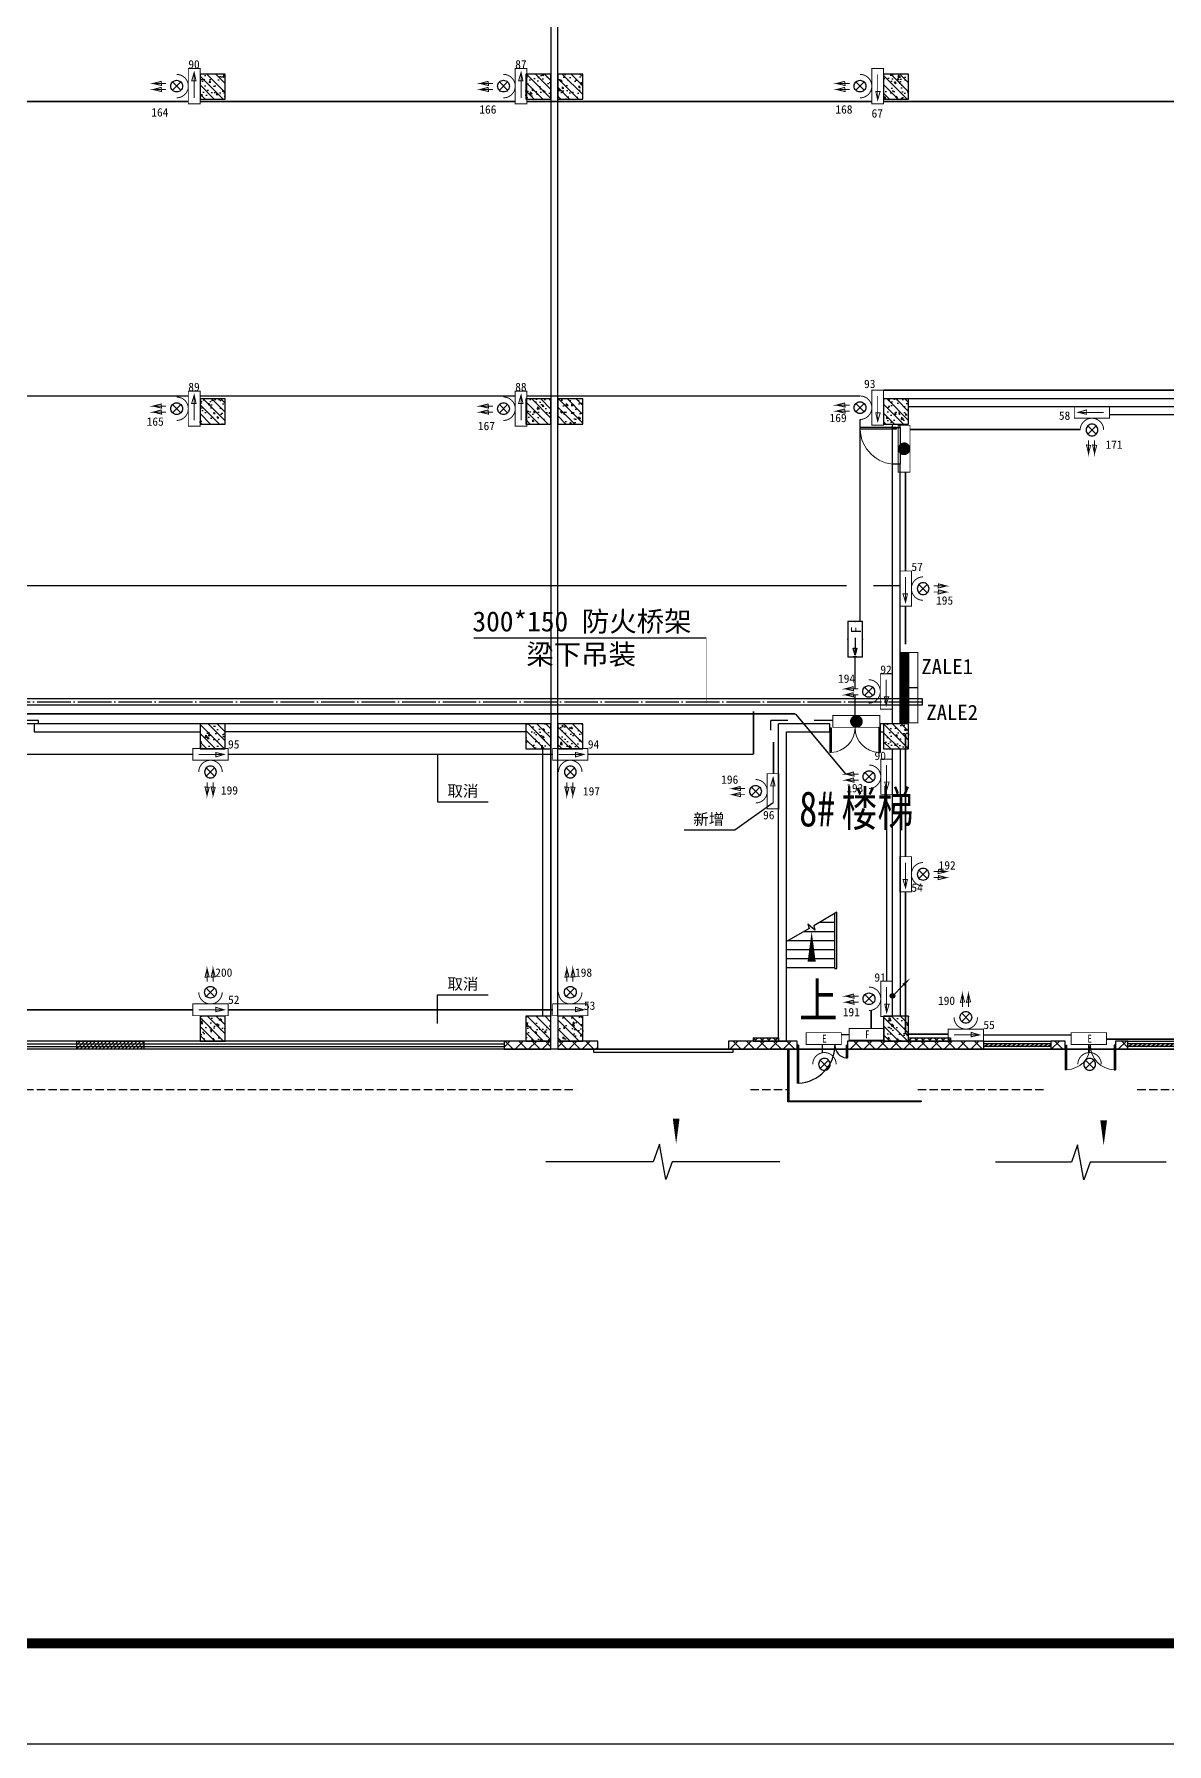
# Model space of a CAD drawing. Header units: millimetres. Extents: x -633009578 to 5705885, y -633235091 to 2571734.
# Drawn here: x 3081495 to 3115300, y 2039260 to 2090298 of the extents above; entities that cross this region are included whole.
import ezdxf
from ezdxf.enums import TextEntityAlignment as Align

# ---------------------------------------------------------------- set-up
doc = ezdxf.new("R2010")
doc.units = ezdxf.units.MM
doc.header["$LTSCALE"] = 1000
doc.header["$MEASUREMENT"] = 0
for name, pattern in [('__DASH', [0.35, 0.25, -0.1]), ('DASH', [0.35, 0.25, -0.1]), ('DOTE', [2.4200000000000004, 2, -0.2, 0.02, -0.2])]:
    doc.linetypes.add(name, pattern=pattern)
doc.layers.get('0').update_dxf_attribs({"color": 9})
for name, color, linetype in [('000000000000电气', 7, 'Continuous'), ('3T_WOOD', 21, 'Continuous'), ('A-COLUM(柱)', 255, 'Continuous'), ('A-DI-S(箭头)', 76, 'Continuous'), ('A-DOOR(门）', 4, 'Continuous'), ('A-F-AREA(计算)', 5, 'Continuous'), ('A-FLOR(看线)', 8, 'Continuous'), ('A-HATH(填充)', 8, 'Continuous'), ('A-LM-RAIL(栏杆)', 167, 'Continuous'), ('A-ST-O(室外)', 54, 'Continuous'), ('A-STAR(楼梯)', 51, 'Continuous'), ('A-TEXT(房间)', 243, 'Continuous'), ('A-WALL(墙)', 255, 'Continuous'), ('A-WINDOW（窗）', 4, 'Continuous'), ('DIM_SYMB', 3, 'Continuous'), ('PUB_TEXT', 7, 'Continuous'), ('WALL', 9, 'Continuous'), ('电-弱电平面-箭头', 3, 'Continuous'), ('电-强电平面-标注', 3, 'Continuous'), ('电-强电平面-线缆', 3, 'Continuous'), ('电-桥架', 4, 'Continuous'), ('设备-照明', 3, 'Continuous'), ('设备-箱柜', 3, 'Continuous'), ('院图签、封面151013$0$PUB_TITLE', 153, 'Continuous'), ('院图签、封面151013$0$图签文字', 4, 'Continuous')]:
    doc.layers.add(name, color=color, linetype=linetype)
doc.styles.add('_TCH', font='simhei.ttf', dxfattribs={"width": 0.75, "bigfont": 'hztxt.shx'})
doc.styles.add('_TCH_DIM', font='simhei.ttf', dxfattribs={"width": 0.8, "bigfont": 'hztxt.shx'})
doc.styles.add('_TEL_DIM', font='simhei.ttf', dxfattribs={"height": 3.5, "bigfont": 'HZTXT'})
doc.styles.add('ELEC-DIM', font='simhei.ttf')
doc.styles.add('IDQSTYLE', font='simhei.ttf', dxfattribs={"width": 0.707, "bigfont": 'hztxt.shx'})
doc.styles.get("Standard").update_dxf_attribs({"font": 'simhei.ttf', "bigfont": 'hztxt.shx'})
doc.styles.add('宋体', font='simhei.ttf')
doc.styles.add('院图签、封面151013$0$-宋体', font='simhei.ttf', dxfattribs={"width": 0.8})
pattern_1 = [(45, (597821.4751960551, 677964.29318137), (-200.0002033111466, 200.0002033111467), []), (135, (597821.4751960551, 677964.29318137), (-200.0002033111467, -200.0002033111466), [])]
pattern_2 = [(45, (597721.4751960551, 677964.29318137), (-100.0001016555733, 100.0001016555733), []), (135, (597721.4751960551, 677964.29318137), (-100.0001016555733, -100.0001016555733), [])]

# ---------------------------------------------------------------- blocks, each defined once
blk = doc.blocks.new('*X118')
at = {"color": 0, "linetype": 'Continuous'}
for p, q in [((279.6093350358959, 223.0407925409721), (280.9478239213746, 224.3792814264508)), ((279.6227829512929, 223.3370831688437), (280.6515332934888, 224.3658335110396)), ((279.6511091444202, 222.7997239370217), (281.1888925253249, 224.3375073179265)), ((279.7280550816477, 222.5938271617747), (281.3947893005719, 224.2605613806989)), ((279.7925730165214, 223.7897159465469), (280.1989005157282, 224.1960434457536)), ((279.8323224122641, 222.4152517799165), (281.5733646824301, 224.1562940500824)), ((279.960458729053, 222.2605453842307), (281.7280710781159, 224.0281577332937)), ((280.1113752959016, 222.1286192386046), (281.8599972237337, 223.8772411664368)), ((280.2858431100155, 222.020244340244), (281.9683721221114, 223.7027733523398)), ((280.4868434366447, 221.9384019543985), (282.0502145079389, 223.5017730256928)), ((280.7212278995912, 221.8899437048705), (282.0986727574656, 223.2673885627449)), ((281.0058032732674, 221.891676366072), (282.0969400962746, 222.9828131890793)), ((281.4082737989092, 222.0113041792392), (281.9773122830819, 222.5803426634118))]:
    blk.add_line(p, q, dxfattribs=at)
blk = doc.blocks.new('HC000083')
at = {"color": 0, "linetype": 'Continuous', "const_width": 0.2}
blk.add_lwpolyline([(-5, 1.25), (-5, -1.250000000000057), (5.000000000000057, -1.250000000000057), (5.000000000000057, 1.25), (-5, 1.25)], dxfattribs=at)
blk.add_lwpolyline([(-1.25, -6.89688106980167e-17, 0.1989123673796731), (-0.8838834764831631, -0.88388347648322, 0.1989123673796706), (5.611420480838656e-14, -1.250000000000057, 0.198912367379652), (0.8838834764832768, -0.88388347648322, 0.1989123673796278), (1.25, 0, 0.1989123673796504), (0.88388347648322, 0.8838834764830494, 0.1989123673796686), (5.680893445545904e-14, 1.25, 0.1989123673796706), (-0.883883476483163, 0.8838834764831632, 0.1989123673796553)], format="xyb", close=True, dxfattribs=at)
at = {"color": 0, "linetype": 'Continuous'}
blk.add_blockref('*X118', (-280.8559544658493, -223.1326619964974), dxfattribs=at)
at = {"color": 0, "style": 'IDQSTYLE', "width": 0.7}
blk.add_attdef('PSFHATT', (7.000000000000057, -1.250000010000057), '', height=2.5, dxfattribs=at)
blk = doc.blocks.new('HC000078')
at = {"color": 0, "linetype": 'Continuous', "const_width": 0.2}
for points in [[(-3.750000000000028, 1.25), (3.75, 1.25), (3.75, -1.25), (-3.750000000000028, -1.25), (-3.750000000000028, 1.25)], [(2.5, 0), (-2.500000000000028, 0)]]:
    blk.add_lwpolyline(points, dxfattribs=at)
blk.add_lwpolyline([(2.917016710174721, 0), (1.120131515022848, 0.3984556212736834), (1.120131515022848, -0.539087017017323)], close=True, dxfattribs=at)
at = {"color": 0, "style": 'IDQSTYLE', "width": 0.7}
blk.add_attdef('PSFHATT', (5.75, -1.25), '', height=2.5, dxfattribs=at)
blk = doc.blocks.new('HC000064')
at = {"color": 0, "linetype": 'Continuous'}
for p, q in [((-0.8838834764831063, -0.8838834764831063), (0.8838834764831063, 0.8838834764831063)), ((-0.8838834764830494, 0.8838834764831063), (0.8838834764831631, -0.8838834764831063))]:
    blk.add_line(p, q, dxfattribs=at)
at = {"color": 0, "linetype": 'Continuous', "const_width": 0.2}
blk.add_lwpolyline([(5.710751695749348e-14, 2.499999999999886, 0.1989123673796647), (-1.767766952966326, 1.767766952966327, 0.1989123673796613), (-2.5, 1.951292859901378e-16, 0.1989123673796761), (-1.767766952966326, -1.76776695296644, 0.1989123673796782), (5.594010226827932e-14, -2.500000000000227)], format="xyb", dxfattribs=at)
for points in [[(2.226896073527712, 0.5659208660671311), (5.003498004369476, 0.5624686703930024), (3.296463286048663, 1.009912150058199), (3.185957433181557, 0.1260038671447887), (5.003498004369476, 0.5624686703930024)], [(2.224443767981995, -0.721123763554715), (5.001045698823816, -0.7245759592289005), (3.294010980502946, -0.2771324795636474), (3.18350512763584, -1.161040762477114), (5.001045698823816, -0.7245759592289005)]]:
    blk.add_lwpolyline(points, dxfattribs=at)
at = {"color": 0, "linetype": 'Continuous'}
for centre, radius, start, end in [((1.199040866595169e-14, -7.105427357601002e-14), 1.250000000000069, 135.0000000000036, 179.9999999999968), ((-2.259303855112194e-14, -1.740829702612245e-13), 1.250000000000117, 89.99999999999898, 134.9999999999991), ((-9.10937991704941e-14, -1.740829702612245e-13), 1.250000000000117, 45.00000000000085, 89.99999999999582), ((-1.252331571777177e-13, -7.088774012231625e-14), 1.250000000000068, 3.249254662582951e-12, 44.99999999999639), ((-2.284838984678572e-13, -5.684341886080801e-14), 1.250000000000172, 315.0000000000093, 2.605510395054555e-12), ((-2.264854970235319e-14, -5.695444116327053e-14), 1.250000000000034, 179.9999999999974, 225.0000000000007), ((-2.270406085358445e-14, -1.338928967697939e-13), 1.24999999999998, 224.9999999999983, 270.000000000001), ((-9.131584377541913e-14, 3.996802888650564e-15), 1.250000000000118, 270.0000000000042, 315.0000000000028)]:
    blk.add_arc(centre, radius, start, end, dxfattribs=at)
at = {"color": 0, "style": 'IDQSTYLE', "width": 0.7}
blk.add_attdef('PSFHATT', (7.003498004369476, -2.500000010000227), '', height=2.5, dxfattribs=at)
blk = doc.blocks.new('HC000080')
at = {"color": 0, "linetype": 'Continuous', "const_width": 0.2}
blk.add_lwpolyline([(-3.75, 1.25), (3.75, 1.25), (3.75, -1.25), (-3.75, -1.25), (-3.75, 1.25)], dxfattribs=at)
at = {"color": 0, "style": 'IDQSTYLE', "width": 0.7}
for tag, p in [('E', (-0.3130491551307273, -0.8903283460458624)), ('PSFHATT', (5.75, -1.25))]:
    blk.add_attdef(tag, p, '', height=1.715220417977644, dxfattribs=at)
blk = doc.blocks.new('$equip_U$00000097(PC-20190719OMEG)')
h = blk.add_hatch()
h.set_pattern_fill('ANGLE', color=3, scale=0.25)
h.set_pattern_definition([(0, (-95.90287843095575, -36.03268988946184), (0, 0.873125), [0.635, -0.238125]), (90, (-95.90287843095575, -36.03268988946184), (-0.873125, 5.346348682527664e-17), [0.635, -0.238125])])
h.paths.add_polyline_path([(-0.6530363404890522, 0.00859680310350086), (-0.3650363404885866, -0.06340319689661555), (-0.3650363404885866, 0.08059680310361728)])
at = {"color": 3}
for p, q in [((-0.7199999999938882, 0.2999999999974534), (-0.7199999999938882, -0.2999999999974534)), ((0.7200000000011642, 0.2999999999974534), (-0.7199999999938882, 0.2999999999974534)), ((-0.7078247590179672, 0.08059680310361728), (-0.7078247590179672, -0.06340319689661555)), ((-0.6530363404890522, 0.00859680310350086), (-0.3650363404885866, 0.08059680310361728)), ((-0.3650363404885866, -0.06340319689661555), (-0.6530363404890522, 0.00859680310350086)), ((0.05609875861409819, 0.00859680310350086), (-0.6050363404938253, 0.00859680310350086)), ((0.7200000000011642, -0.2999999999974534), (0.7200000000011642, 0.2999999999974534)), ((-0.7199999999938882, -0.2999999999974534), (0.7200000000011642, -0.2999999999974534))]:
    blk.add_line(p, q, dxfattribs=at)
at = {"color": 3, "const_width": 0.04}
blk.add_lwpolyline([(-0.7199999999938882, 0.2999999999974534), (-0.7199999999938882, -0.2999999999974534), (0.7200000000011642, -0.2999999999974534), (0.7200000000011642, 0.2999999999974534), (-0.7199999999938882, 0.2999999999974534), (-0.7199999999938882, -0.2999999999974534)], dxfattribs=at)
for p in [(0, 0.2999999999974534), (-0.7199999999938882, -1.818989403545856e-12), (-7.619048119522631e-06, -0.3000099999972008), (0.7200000000011642, -1.818989403545856e-12)]:
    blk.add_point(p)
at = {"color": 7, "style": '_TEL_DIM', "flags": 1}
for tag in ['REMARK', 'A']:
    blk.add_attdef(tag, text='', height=2.5e-05, dxfattribs=at).set_placement((0, 0), align=Align.MIDDLE_CENTER)
at = {"color": 3, "style": '_TEL_DIM'}
blk.add_attdef('F', text='', height=0.4, dxfattribs=at).set_placement((0.3836356056344812, -0.03004351179515652), align=Align.MIDDLE_CENTER)
at = {"color": 7, "style": '_TEL_DIM'}
blk.add_attdef('$TEXT$', text='', height=2.5e-05, dxfattribs=at).set_placement((0.3836356056344812, -0.03004351179333753), align=Align.MIDDLE_CENTER)
blk = doc.blocks.new('HC000063')
at = {"color": 0, "linetype": 'Continuous'}
for p, q in [((-0.8838834764831063, -0.8838834764831631), (0.8838834764831063, 0.8838834764829926)), ((-0.8838834764830494, 0.8838834764830494), (0.8838834764831631, -0.8838834764831631))]:
    blk.add_line(p, q, dxfattribs=at)
at = {"color": 0, "linetype": 'Continuous', "const_width": 0.2}
blk.add_lwpolyline([(5.77736507722736e-14, 2.499999999999886, 0.1989123673796648), (-1.767766952966326, 1.767766952966213, 0.1989123673796613), (-2.5, -1.128255746208508e-13, 0.1989123673796761), (-1.767766952966326, -1.767766952966497, 0.1989123673796782), (5.594010226827932e-14, -2.500000000000284)], format="xyb", dxfattribs=at)
at = {"color": 0, "linetype": 'Continuous'}
for centre, radius, start, end in [((1.49213974509621e-13, -1.27897692436818e-13), 1.250000000000206, 135.0000000000062, 179.9999999999993), ((-9.120482147295661e-14, -2.025046796916286e-13), 1.250000000000089, 89.99999999999582, 134.999999999996), ((-2.248201624865942e-14, -2.025046796916286e-13), 1.250000000000089, 45.00000000000399, 89.99999999999898), ((-2.62456723021387e-13, -1.277311589831243e-13), 1.250000000000206, 6.4374426752811e-13, 44.9999999999938), ((-9.126033262418787e-14, -1.422195694544826e-13), 1.249999999999966, 179.9999999999987, 225.000000000002), ((-9.131584377541913e-14, -1.623146062001979e-13), 1.249999999999951, 225.0000000000013, 270.0000000000042), ((-2.270406085358445e-14, -2.442490654175344e-14), 1.250000000000089, 270.000000000001, 314.9999999999997), ((-1.598721155460225e-13, -1.4210854715202e-13), 1.250000000000103, 315.000000000008, 1.302755197527349e-12)]:
    blk.add_arc(centre, radius, start, end, dxfattribs=at)
at = {"color": 0, "style": 'IDQSTYLE', "width": 0.7}
blk.add_attdef('PSFHATT', (3.250000009999943, -2.500000010000284), '', height=2.5, dxfattribs=at)
blk = doc.blocks.new('*X27')
at = {"color": 0}
for p, q in [((99.8306862801869, 192.7445173280992), (101.9907448318158, 194.9045758797282)), ((99.8306862801869, 193.1687813968112), (101.5664807631039, 194.9045758797282)), ((99.8306862801869, 193.5930454655231), (101.142216694392, 194.9045758797282)), ((99.8306862801869, 194.017309534235), (100.71795262568, 194.9045758797282)), ((99.8306862801869, 194.441573602947), (100.2936885569681, 194.9045758797282)), ((99.8306862801869, 194.8658376716589), (99.86942448825616, 194.9045758797282)), ((99.91500890052772, 192.4045758797282), (102.4150089005277, 194.9045758797282)), ((100.3392729692396, 192.4045758797282), (102.8392729692397, 194.9045758797282)), ((100.7635370379516, 192.4045758797282), (103.2635370379516, 194.9045758797282)), ((101.1878011066635, 192.4045758797282), (103.6878011066635, 194.9045758797282)), ((101.6120651753754, 192.4045758797282), (104.1120651753754, 194.9045758797282)), ((102.0363292440874, 192.4045758797282), (104.5363292440874, 194.9045758797282)), ((102.4605933127993, 192.4045758797282), (104.9605933127993, 194.9045758797282)), ((102.8848573815112, 192.4045758797282), (105.3848573815112, 194.9045758797282)), ((103.3091214502232, 192.4045758797282), (105.8091214502232, 194.9045758797282)), ((103.7333855189351, 192.4045758797282), (106.2333855189351, 194.9045758797282)), ((104.157649587647, 192.4045758797282), (106.657649587647, 194.9045758797282)), ((104.5819136563589, 192.4045758797282), (107.0819136563589, 194.9045758797282)), ((105.0061777250709, 192.4045758797282), (107.5061777250709, 194.9045758797282)), ((105.4304417937828, 192.4045758797282), (107.9304417937828, 194.9045758797282)), ((105.8547058624947, 192.4045758797282), (108.3547058624947, 194.9045758797282)), ((106.2789699312067, 192.4045758797282), (108.7789699312067, 194.9045758797282)), ((106.7032339999186, 192.4045758797282), (109.2032339999186, 194.9045758797282)), ((107.1274980686305, 192.4045758797282), (109.6274980686305, 194.9045758797282)), ((107.5517621373425, 192.4045758797282), (109.8306862801869, 194.6835000225726)), ((107.9760262060544, 192.4045758797282), (109.8306862801869, 194.2592359538607)), ((108.4002902747663, 192.4045758797282), (109.8306862801869, 193.8349718851487)), ((108.8245543434782, 192.4045758797282), (109.8306862801869, 193.4107078164368)), ((109.2488184121902, 192.4045758797282), (109.8306862801869, 192.9864437477249)), ((109.6730824809021, 192.4045758797282), (109.8306862801869, 192.562179679013))]:
    blk.add_line(p, q, dxfattribs=at)
blk = doc.blocks.new('HC000427')
at = {"color": 0, "linetype": 'Continuous', "const_width": 0.3}
blk.add_lwpolyline([(5, 2.5), (-5, 2.5), (-5, -2.5), (5, -2.5)], close=True, dxfattribs=at)
blk.add_lwpolyline([(5, 0), (-5, 0)], dxfattribs=at)
at = {"color": 0, "linetype": 'Continuous'}
blk.add_blockref('*X27', (-104.8306862801869, -194.9045758797282), dxfattribs=at)
at = {"color": 0, "style": 'IDQSTYLE', "width": 0.7}
blk.add_attdef('PSFHATT', (7, -2.5), '', height=2.5, dxfattribs=at)
blk = doc.blocks.new('*X130')
at = {"color": 0, "linetype": 'Continuous'}
for p, q in [((192.587376364835, 446.7215535232801), (193.8713933576327, 448.0055705160779)), ((192.6509968705344, 446.3609099602676), (194.2320369206452, 447.9419500103785)), ((192.6864539319484, 447.2448951591055), (193.3480517218074, 447.9064929489645)), ((192.7889704286661, 446.0746194496875), (194.5183274312254, 447.8039764522467)), ((192.9823694457329, 445.8437543980423), (194.7491924828706, 447.61057743518)), ((193.2275231399996, 445.664644023597), (194.9283028573159, 447.3654237409133)), ((193.5311577474, 445.5440145622856), (195.0489323186273, 447.0617891335129)), ((193.9202347052458, 445.5088274514194), (195.0841194294935, 446.6727121756671)), ((194.6075199946775, 445.7718486721392), (194.8210982087737, 445.9854268862354))]:
    blk.add_line(p, q, dxfattribs=at)
blk = doc.blocks.new('HC001441')
at = {"color": 0, "linetype": 'Continuous'}
blk.add_line((0, -0.05776119327242668), (3.105492900474815, 3.117216328523909), dxfattribs=at)
blk.add_lwpolyline([(3.105492900474815, 3.117216328523909, 0.8, 0, 0), (5.057392361378561, 5.003787405167827, 0, 0, 0)], format="xyseb", dxfattribs=at)
blk.add_circle((0, 0), 0.625, dxfattribs=at)
at = {"color": 0, "linetype": 'Continuous', "xscale": 0.5, "yscale": 0.5, "zscale": 0.5}
blk.add_blockref('*X130', (-96.91845018383279, -223.3780232566237), dxfattribs=at)
at = {"color": 0, "style": 'IDQSTYLE', "width": 0.7}
blk.add_attdef('PSFHATT', (7.057392361378561, -0.62500001), '', height=2.5, dxfattribs=at)
blk = doc.blocks.new('建筑图框_A1')
at = {"layer": '院图签、封面151013$0$PUB_TITLE'}
blk.add_lwpolyline([(0, 0), (84100, 0), (84100, 59400), (0, 59400)], close=True, dxfattribs=at)
at = {"layer": '院图签、封面151013$0$PUB_TITLE', "const_width": 100}
blk.add_lwpolyline([(2500, 1000), (83100, 1000), (83100, 58400), (2500, 58400)], close=True, dxfattribs=at)
at = {"layer": '院图签、封面151013$0$图签文字', "color": 6, "style": '院图签、封面151013$0$-宋体'}
for tag, height, width, p in [('工程主持人', 400, 0.7999999999883585, (79990.91196859907, 29505.93707200652)), ('审定', 400, 0.7999999999883585, (79990.91196859907, 28705.93707200605)), ('审核', 400, 0.7999999999883585, (79990.91196859907, 27905.93707200559)), ('专业负责人', 400, 0.7999999999883585, (79990.91196859907, 27105.93707200512)), ('校对', 400, 0.7999999999883585, (79990.91196859907, 26305.93707200466)), ('设计', 400, 0.7999999999883585, (79990.91196859907, 25505.93707200419)), ('方案设计人', 400, 0.7999999999883585, (79990.91196859907, 24706.79438478127)), ('工程编号', 300, 0.7000000000116415, (81000.00416498398, 8700.424278954277)), ('版次', 300, 0.7000000000116415, (78738.08139540046, 3005.726258059498)), ('日期', 300, 0.7000000000116415, (82038.0813954557, 3000.226258123759)), ('比例', 300, 0.7000000000116415, (78738.08139537089, 2200.188802679535)), ('图号_X施', 300, 0.7000000000116415, (81538.08139540977, 2200.188802651362)), ('图号', 200, 0.7000000000116415, (82538.08139542397, 2400.075247410685)), ('图号_总数', 200, 0.7000000000116415, (82538.08139541186, 2000.075247410219))]:
    blk.add_attdef(tag, text='', height=height, dxfattribs=dict(at, width=width)).set_placement(p, align=Align.MIDDLE_CENTER)
at = {"layer": '院图签、封面151013$0$图签文字', "color": 6, "style": '院图签、封面151013$0$-宋体', "width": 0.7}
for tag, p in [('建设单位_001', (80935.88661794258, 7446.21079580821)), ('工程名称_001', (80933.52706738078, 6045.368099178996)), ('图名_001', (79742.88288308708, 4059.656552180292))]:
    blk.add_attdef(tag, p, '', height=300, dxfattribs=at)
blk = doc.blocks.new('$DorLib2D$00000126')
at = {"color": 0, "linetype": 'Continuous'}
for p, q in [((-0.5319999999956053, 0.5), (-0.5319999999956053, 0.900000000000091)), ((0.5320000000047003, 0.900000000000091), (0.5320000000047003, 0.5000000000002274))]:
    blk.add_line(p, q, dxfattribs=at)
at = {"color": 0, "linetype": 'DASH'}
for p, q in [((-0.5319999999956053, 0.900000000000091), (0.5320000000047003, 0.900000000000091)), ((-0.5319999999956053, 0.5), (0.5320000000047003, 0.5000000000002274))]:
    blk.add_line(p, q, dxfattribs=at)
blk = doc.blocks.new('$DorLib2D$00000225')
at = {"color": 0}
for p, q in [((0.4750000000000032, -0.001447885298549778), (0.4750000000000032, 0.7521225008925327)), ((0.4750000000000032, 0.7521225008925327), (0.5000000000000036, 0.7521225008925363)), ((0.5000000000000036, -0.001447885298549778), (0.5000000000000036, 0.7521225008925363)), ((-0.4999999999999982, -3.552713678800501e-15), (-0.5, 0.252035990386009)), ((-0.4750000000000014, 0.252035990386009), (-0.5, 0.252035990386009)), ((-0.4749999999999996, -3.552713678800501e-15), (-0.4750000000000014, 0.252035990386009)), ((-0.4749999999999996, -3.552713678800501e-15), (-0.4999999999999947, -3.552713678800501e-15)), ((0.4750000000000032, -0.001447885298549778), (0.4999999999999929, -0.001447885298549778))]:
    blk.add_line(p, q, dxfattribs=at)
for centre, radius, start, end in [((0.5046168020419071, -0.001920809357812914), 0.7546247204382253, 92.24926861260724, 179.7237749158362), ((-0.5007908120542499, 0.002572563917482285), 0.2507930763238999, 359.7898704778746, 84.09743784757413)]:
    blk.add_arc(centre, radius, start, end, dxfattribs=at)
blk = doc.blocks.new('$DorLib2D$00000002')
for p, q in [((-0.5, -5.684341886080802e-17), (-0.5000000000000007, 0.4875)), ((-0.4750000000000007, 0.4875), (-0.5000000000000007, 0.4875)), ((-0.475, -2.842170943040401e-17), (-0.4750000000000007, 0.4875)), ((0.475, -2.842170943040401e-17), (0.4750000000000007, 0.4875)), ((0.4750000000000007, 0.4875), (0.5000000000000007, 0.4875)), ((0.5, -5.684341886080802e-17), (0.5000000000000007, 0.4875)), ((-0.5, -5.684341886080802e-17), (-0.475, -2.842170943040401e-17)), ((0.5, -5.684341886080802e-17), (0.475, -2.842170943040401e-17))]:
    blk.add_line(p, q)
at = {"lineweight": 13}
for centre, start, end in [((-0.4875, -4.263256414560601e-17), 0, 88.53071641864632), ((0.4875, -4.263256414560601e-17), 91.4692835813537, 180)]:
    blk.add_arc(centre, 0.4875, start, end, dxfattribs=at)
blk = doc.blocks.new('$WINLIB2D$00000039')
at = {"color": 0}
for points in [[(-0.4999999999983409, 0.5000000000445652), (-0.4999999999999964, -0.4999999999999716)], [(0.5000000000016591, 0.4999999999536158), (-0.4999999999983409, 0.5000000000445652)], [(0.4999999999983338, -0.5000000000463842), (0.4999999999999609, 0.4999999999999432)], [(-0.499999999999428, 0.1666666667124446), (0.500000000000572, 0.1666666666205998)], [(-0.4518745131427302, -0.1666666666260284), (-0.5000000000072298, 0.08358586507802102)], [(-0.3838834764901549, -0.166666666632409), (-0.4479860405916831, 0.1666666667079113)], [(-0.3158924398378069, -0.166666666637866), (-0.3799950039392748, 0.1666666667006353)], [(-0.2479014031851996, -0.166666666645142), (-0.3120039672867243, 0.1666666666951784)], [(-0.1799103665328481, -0.1666666666505989), (-0.2440129306343159, 0.1666666666887977)], [(-0.1119193298802692, -0.1666666666569512), (-0.1760218939817904, 0.1666666666824455)], [(-0.04392829322788927, -0.1666666666633319), (-0.1080308573293216, 0.1666666666760648)], [(0.02406274342471804, -0.1666666666696841), (-0.04003982067680312, 0.1666666666697125)], [(0.09205378007703402, -0.1666666666751411), (0.02795121597557682, 0.1666666666642556)], [(0.1600448167296129, -0.1666666666815217), (0.0959422526280953, 0.1666666666578749)], [(0.2280358533819644, -0.166666666687874), (0.163933289280525, 0.1666666666505989)], [(0.2960268900345753, -0.1666666666942547), (0.231924325933047, 0.1666666666460657)], [(0.3640179266869801, -0.1666666667006069), (0.2999153625854838, 0.166666666639685)], [(0.4320089633395341, -0.1666666667060639), (0.3679063992380058, 0.166666666632409)], [(0.4999999999916831, -0.1666666667115209), (0.4358974358904746, 0.1666666666260568)], [(-0.500000000000572, -0.1666666666214951), (0.499999999999428, -0.1666666667124446)], [(0.4999999999983338, -0.5000000000463842), (-0.5000000000016662, -0.4999999999554348)]]:
    blk.add_lwpolyline(points, dxfattribs=at)
blk = doc.blocks.new('_FZH')
h = blk.add_hatch()
h.set_pattern_fill('钢筋混凝土', color=256, scale=0.1, style=0)
h.set_pattern_definition([(45, (0, 0), (-0.1767766952966369, 0.1767766952966369), []), (50, (0, 0), (0.7172601826007535, -0.06275213498259512), [0.07500000000000001, -0.8250000000000001]), (355, (0, 0), (-0.138751333613, 0.7521921337000119), [0.06, -0.66]), (100.4514, (0.05977168000000001, -0.00522934), (0.5785093817140216, 0.6894395420609536), [0.06374019, -0.701142112]), (46.1842, (0, 0.2), (1.067241048625645, -0.1655190143290181), [0.1125, -1.2375]), (96.6356, (0.088936745, 0.186206693), (0.9346627055487033, 0.9741178709004418), [0.095610288, -1.051713]), (351.1842, (0, 0.2), (0.9346619451336272, 0.9741186009253247), [0.09000000000000001, -0.9900000000000001]), (21, (0.1, 0.15), (0.5969070521184617, -0.4026188906653388), [0.07500000000000001, -0.8250000000000001]), (326, (0.1, 0.15), (0.2433153319215824, 0.7251500450468529), [0.06, -0.66]), (71.4514, (0.149742233, 0.116448394), (0.84022262858149, 0.3225304967099524), [0.06374019, -0.701142112]), (37.50000000000001, (0, 0), (0.01215985531729062, 0.3328938538313115), [0, -0.652, 0, -0.67, 0, -0.6625000000000001]), (7.499999999999999, (0, 0), (0.2630695374421486, 0.3944117118823603), [0, -0.382, 0, -0.637, 0, -0.2525]), (-32.5, (-0.223, 0), (0.533822436172409, -0.02255487173437976), [0, -0.25, 0, -0.78, 0, -1.035]), (-42.5, (-0.323, 0), (0.5831861693423862, 0.1001049823323177), [0, -0.325, 0, -0.518, 0, -0.735])])
h.paths.add_polyline_path([(-0.5, -0.5), (0.5, -0.5), (0.5, 0.5), (-0.5, 0.5)])
blk.add_lwpolyline([(-0.5, -0.5), (0.5, -0.5), (0.5, 0.5), (-0.5, 0.5)], close=True)
blk = doc.blocks.new('$TCHSYS$WIN2D')
for p, q in [((-0.5, 0.5), (0.5, 0.5)), ((-0.5, 0.5), (-0.4999999999999999, -0.5)), ((0.5, 0.5), (0.4999999999999998, -0.5)), ((0.5, 0.1666666666666666), (-0.5, 0.1666666666666666)), ((0.5, -0.1666666666666667), (-0.5, -0.1666666666666667)), ((-0.4999999999999999, -0.5), (0.5, -0.5))]:
    blk.add_line(p, q)
blk = doc.blocks.new('$DorLib2D$00000001')
for p, q in [((0.45, 0.9750000000000001), (0.5000000000000002, 0.9750000000000001)), ((0.45, 0), (0.45, 0.9750000000000001)), ((0.5, 0), (0.5, 0.9750000000000001)), ((0.5, 0), (0.45, 0))]:
    blk.add_line(p, q)
at = {"lineweight": 13}
blk.add_arc((0.475, 0), 0.975, 91.4692835813538, 180, dxfattribs=at)

msp = doc.modelspace()

# ---------------------------------------------------------------- hatches: boundary and pattern name
at = {"layer": '3T_WOOD'}
h = msp.add_hatch(dxfattribs=at)
h.set_pattern_fill('ANSI31', color=256, scale=50)
h.set_pattern_definition([(45, (1908179.395743424, 677977.51603476), (-56.1266007566822, 56.12660075668221), [])])
h.paths.add_polyline_path([(3082769.99403178, 2060234.629172619), (3084769.99403178, 2060234.629172619), (3084769.99403178, 2059994.629172619), (3082769.99403178, 2059994.629172619)])
at = {"layer": 'A-HATH(填充)'}
h = msp.add_hatch(dxfattribs=at)
h.set_pattern_fill('多孔材料', color=256, scale=100, style=0)
h.set_pattern_definition(pattern_1)
h.paths.add_polyline_path([(3096919.99403178, 2060234.629172626), (3095519.994032013, 2060234.62917263), (3095519.994032013, 2059994.629172632), (3096919.99403178, 2059994.629172626)])
h = msp.add_hatch(dxfattribs=at)
h.set_pattern_fill('多孔材料', color=256, scale=100, style=0)
h.set_pattern_definition(pattern_1)
h.paths.add_polyline_path([(3097119.994031765, 2059994.629172626), (3098319.994032013, 2059994.629172631), (3098319.994032013, 2060234.629172628), (3097119.994031765, 2060234.629172626)])
h = msp.add_hatch(dxfattribs=at)
h.set_pattern_fill('多孔材料', color=256, scale=100, style=0)
h.set_pattern_definition(pattern_1)
h.paths.add_polyline_path([(3102219.994032013, 2059994.629172631), (3104269.994030487, 2059994.629172631), (3104269.994030487, 2060234.629172627), (3102219.994032013, 2060234.629172628)])
h = msp.add_hatch(dxfattribs=at)
h.set_pattern_fill('多孔材料', color=256, scale=50, style=0)
h.set_pattern_definition(pattern_2)
h.paths.add_polyline_path([(3102949.994031597, 2060234.629172604), (3103709.994031597, 2060234.629172604), (3103709.994031597, 2060334.629172604), (3102949.994031597, 2060334.629172604)])
h = msp.add_hatch(dxfattribs=at)
h.set_pattern_fill('多孔材料', color=256, scale=100, style=0)
h.set_pattern_definition(pattern_1)
h.paths.add_polyline_path([(3105769.994030487, 2059994.629172631), (3109839.994032013, 2059994.629172631), (3109839.994032013, 2060234.629172627), (3105769.994030487, 2060234.629172627)])
h = msp.add_hatch(dxfattribs=at)
h.set_pattern_fill('多孔材料', color=256, scale=50, style=0)
h.set_pattern_definition(pattern_2)
h.paths.add_polyline_path([(3107594.99403178, 2060234.629172626), (3108844.994031804, 2060234.629172626), (3108844.994031804, 2060334.629172626), (3107594.99403178, 2060334.629172626)])
h = msp.add_hatch(dxfattribs=at)
h.set_pattern_fill('多孔材料', color=256, scale=100, style=0)
h.set_pattern_definition(pattern_1)
h.paths.add_polyline_path([(3111839.994031504, 2059994.629172631), (3112269.994032013, 2059994.629172631), (3112269.994032013, 2060234.629172627), (3111839.994031504, 2060234.629172627)])
h = msp.add_hatch(dxfattribs=at)
h.set_pattern_fill('多孔材料', color=256, scale=100, style=0)
h.set_pattern_definition(pattern_1)
h.paths.add_polyline_path([(3113769.994032013, 2059994.629172631), (3114139.994031504, 2059994.629172631), (3114139.994031504, 2060234.629172626), (3113769.994032013, 2060234.629172626)])

# ---------------------------------------------------------------- linework, layer by layer
at = {"layer": '3T_WOOD'}
msp.add_lwpolyline([(3082769.99403178, 2060234.629172619), (3084769.99403178, 2060234.629172619), (3084769.99403178, 2059994.629172619), (3082769.99403178, 2059994.629172619)], close=True, dxfattribs=at)
at = {"layer": 'A-DI-S(箭头)'}
for points in [[(3100655.674058281, 2058836.00320153, 0, 0, 0), (3100655.674058281, 2057173.00320153, 0, 200, 0), (3100655.674058281, 2057923.00320153, 0, 0, 0)], [(3113415.76510737, 2058784.00320153, 0, 0, 0), (3113415.76510737, 2057121.00320153, 0, 200, 0), (3113415.76510737, 2057871.00320153, 0, 0, 0)]]:
    msp.add_lwpolyline(points, format="xyseb", dxfattribs=at)
for points in [[(3103748.686979977, 2056636.171602783), (3100536.48755876, 2056636.171602783), (3100345.40318577, 2056111.171602783), (3100160.259856026, 2057161.171602783), (3099973.98755876, 2056636.171602783), (3096761.788137542, 2056636.171602783)], [(3115278.68829994, 2056621.482392072), (3113015.708199104, 2056621.482392072), (3112824.623826114, 2056096.482392072), (3112639.480496371, 2057146.482392072), (3112453.208199104, 2056621.482392072), (3110190.228098268, 2056621.482392072)]]:
    msp.add_lwpolyline(points, dxfattribs=at)
at = {"layer": 'A-DOOR(门）'}
for p, q in [((3107099.99403178, 2078559.629172243), (3107099.99403178, 2077459.629172243)), ((3107339.99403178, 2078559.629172243), (3107339.99403178, 2077459.629172243)), ((3098319.994032014, 2059994.629172626), (3102219.994032014, 2059994.629172626)), ((3104269.994030365, 2059994.629172626), (3105769.994030365, 2059994.629172626)), ((3112269.994031803, 2059994.629172625), (3113769.994031803, 2059994.629172625))]:
    msp.add_line(p, q, dxfattribs=at)
at = {"layer": 'A-F-AREA(计算)'}
msp.add_lwpolyline([(3029879.994031782, 2196074.629172625), (3164159.994031782, 2196074.629172625), (3164159.994031782, 2059994.629172625), (3029879.994031782, 2059994.629172625)], close=True, dxfattribs=at)
at = {"layer": 'A-FLOR(看线)'}
for points in [[(3096919.994031763, 2127934.629173214), (3096919.994031763, 2060984.629172626)], [(3097119.994031765, 2060984.629172626), (3097119.994031765, 2127934.629173214)]]:
    msp.add_lwpolyline(points, dxfattribs=at)
at = {"layer": 'A-LM-RAIL(栏杆)'}
msp.add_lwpolyline([(3104014.994420176, 2059994.629184154), (3104014.993947505, 2058459.629205559), (3107969.994933342, 2058459.62920559), (3107969.994933342, 2058429.62920559), (3103984.993937623, 2058429.629205558), (3103984.994420176, 2059994.629194035)], dxfattribs=at)
at = {"layer": 'A-ST-O(室外)', "linetype": 'DASH'}
for points in [[(3030119.994031765, 2058794.629172639), (3097669.994472506, 2058794.629172639)], [(3102869.993591949, 2058794.629172639), (3103969.994049615, 2058794.629172639)], [(3107869.994891286, 2058794.629172639), (3111619.994031871, 2058794.629172639)], [(3114419.9936366, 2058794.629172639), (3126369.994031827, 2058794.629172639)]]:
    msp.add_lwpolyline(points, dxfattribs=at)
at = {"layer": 'A-STAR(楼梯)'}
for p, q in [((3105449.994031593, 2064082.641874489), (3104760.512876885, 2063684.569744185)), ((3105389.994031593, 2062404.629172597), (3105389.994031593, 2064048.000858338)), ((3105449.994031593, 2062434.629172597), (3105449.994031535, 2064082.641874292)), ((3105449.994031593, 2062404.629172597), (3105449.994031593, 2064082.64187449)), ((3104622.192505152, 2063604.710440331), (3103949.994031593, 2063216.616470705)), ((3104466.16717208, 2063514.62917269), (3105389.994031484, 2063514.629172581)), ((3104795.453447053, 2063554.169757137), (3104589.408505614, 2063727.061991504)), ((3104589.408505614, 2063727.061991504), (3104622.192505152, 2063604.710440331)), ((3104760.512876885, 2063684.569744185), (3104795.453447053, 2063554.169757137)), ((3104933.820890539, 2063784.629172366), (3105389.994031484, 2063784.629172581)), ((3103949.994031593, 2062434.629172597), (3103949.994031535, 2063216.616471072)), ((3103949.994031593, 2062974.629172597), (3105389.994031484, 2062974.629172581)), ((3103998.51345397, 2063244.629172674), (3105389.994031484, 2063244.629172581)), ((3103949.994031593, 2062704.629172597), (3105389.994031484, 2062704.629172581)), ((3103949.994031593, 2062434.629172597), (3105389.994031484, 2062434.629172581)), ((3105389.994031593, 2062404.629172597), (3105449.994031593, 2062404.629172597))]:
    msp.add_line(p, q, dxfattribs=at)
at = {"layer": 'A-WALL(墙)'}
for p, q in [((3116544.994031993, 2079409.629172631), (3107594.994031993, 2079409.62917264)), ((3116544.994031993, 2079169.629172631), (3107594.994031993, 2079169.629172593)), ((3107099.99403178, 2078659.629172626), (3107099.994031808, 2078559.629172276)), ((3107099.994031808, 2078559.629172276), (3107339.994031783, 2078559.629172276)), ((3107339.994031783, 2078559.629172276), (3107339.99403178, 2078659.629172626)), ((3107339.994031783, 2077459.629172276), (3107099.994031809, 2077459.629172276)), ((3107099.994031809, 2077459.629172276), (3107099.994031783, 2069709.629172582)), ((3107339.994031766, 2069709.629172907), (3107339.994031783, 2077459.629172276)), ((3086444.994031341, 2069709.629172679), (3081494.994031504, 2069709.629172631)), ((3081494.994031504, 2069709.629172631), (3081494.994031504, 2069469.629172581)), ((3096169.99403178, 2069709.629172626), (3087194.994031993, 2069709.629172607)), ((3103709.994031743, 2060234.629172624), (3103709.994031561, 2069709.629172582)), ((3105244.994032013, 2069709.629172551), (3103709.994031561, 2069709.629172582)), ((3105244.994032013, 2069469.62917272), (3105244.994032013, 2069709.629172551)), ((3106844.994031342, 2069709.6291729), (3106744.994032013, 2069709.629172551)), ((3106744.994032013, 2069709.629172551), (3106744.994032013, 2069469.629172734)), ((3081494.994031504, 2069469.629172581), (3086444.994031341, 2069469.629172631)), ((3096169.99403178, 2069469.629172626), (3087194.994031993, 2069469.629172659)), ((3103949.994031743, 2060234.629172628), (3103949.994031617, 2069469.629172595)), ((3103949.994031617, 2069469.629172595), (3105244.994032013, 2069469.62917272)), ((3106744.994032013, 2069469.629172734), (3106844.994031342, 2069469.629173307)), ((3096679.994031945, 2060984.629172907), (3096679.99403181, 2068959.629172907)), ((3096919.994031946, 2060984.629172907), (3096919.994031794, 2068959.629172906)), ((3107099.994031788, 2068959.629172255), (3107099.99403175, 2060984.629172907)), ((3107339.994031789, 2068959.629172255), (3107339.994031799, 2060984.629172907)), ((3102949.994031597, 2060334.629172604), (3103709.994031597, 2060334.629172604)), ((3102949.994031597, 2060334.629172604), (3102949.994031597, 2060234.629172604)), ((3102949.994031597, 2060234.629172604), (3103709.994031597, 2060234.629172604)), ((3103709.994031597, 2060334.629172604), (3103709.994031597, 2060234.629172604)), ((3103709.994031743, 2060234.629172624), (3103949.994031743, 2060234.629172628)), ((3107594.99403178, 2060334.629172626), (3108844.994031804, 2060334.629172626)), ((3107594.99403178, 2060234.629172626), (3108844.994031804, 2060234.629172626)), ((3108844.994031804, 2060334.629172626), (3108844.994031804, 2060234.629172626))]:
    msp.add_line(p, q, dxfattribs=at)
at = {"layer": 'A-WINDOW（窗）'}
msp.add_lwpolyline([(3084769.994031726, 2060234.629172618), (3084769.994031726, 2059994.629172618)], dxfattribs=at)
at = {"layer": 'DIM_SYMB'}
msp.add_lwpolyline([(3104699.994031593, 2062299.629172597, 0, 0, 0), (3104699.994031593, 2063514.629172597, 0, 240.0000000000001, 0), (3104699.994031593, 2062614.629172597, 0, 0, 0)], format="xyseb", dxfattribs=at)
at = {"layer": 'WALL'}
for p, q in [((3096919.99403178, 2060234.629172626), (3095519.994032013, 2060234.62917263)), ((3095519.994032013, 2060234.62917263), (3095519.994032013, 2059994.629172632)), ((3095519.994032013, 2059994.629172632), (3096919.99403178, 2059994.629172626)), ((3096919.99403178, 2059994.629172626), (3096919.99403178, 2060234.629172626)), ((3098319.994032013, 2060234.629172628), (3097119.994031765, 2060234.629172626)), ((3097119.994031765, 2060234.629172626), (3097119.994031765, 2059994.629172626)), ((3097119.994031765, 2059994.629172626), (3098319.994032013, 2059994.629172631)), ((3098319.994032013, 2059994.629172631), (3098319.994032013, 2060234.629172628)), ((3104269.994030487, 2060234.629172627), (3102219.994032013, 2060234.629172628)), ((3102219.994032013, 2060234.629172628), (3102219.994032013, 2059994.629172631)), ((3102219.994032013, 2059994.629172631), (3104269.994030487, 2059994.629172631)), ((3104269.994030487, 2059994.629172631), (3104269.994030487, 2060234.629172627)), ((3109839.994032013, 2060234.629172627), (3105769.994030487, 2060234.629172627)), ((3105769.994030487, 2060234.629172627), (3105769.994030487, 2059994.629172631)), ((3105769.994030487, 2059994.629172631), (3109839.994032013, 2059994.629172631)), ((3109839.994032013, 2059994.629172631), (3109839.994032013, 2060234.629172627)), ((3112269.994032013, 2060234.629172627), (3111839.994031504, 2060234.629172627)), ((3111839.994031504, 2060234.629172627), (3111839.994031504, 2059994.629172631)), ((3111839.994031504, 2059994.629172631), (3112269.994032013, 2059994.629172631)), ((3112269.994032013, 2059994.629172631), (3112269.994032013, 2060234.629172627)), ((3114139.994031504, 2060234.629172626), (3113769.994032013, 2060234.629172626)), ((3113769.994032013, 2060234.629172626), (3113769.994032013, 2059994.629172631)), ((3113769.994032013, 2059994.629172631), (3114139.994031504, 2059994.629172631)), ((3114139.994031504, 2059994.629172631), (3114139.994031504, 2060234.629172626))]:
    msp.add_line(p, q, dxfattribs=at)
at = {"layer": '电-强电平面-线缆', "color": 1, "linetype": 'Continuous', "const_width": 45}
for points in [[(3077836.189964306, 2088286.507318622), (3086094.89403178, 2088286.507318622)], [(3086445.09403178, 2088286.507318622), (3095851.901030147, 2088286.507318622)], [(3096202.101030147, 2088286.507318622), (3106494.89403178, 2088286.507318622)], [(3106845.09403178, 2088286.507318622), (3116414.98014274, 2088286.507318622)], [(3077836.189964306, 2079497.371872914), (3086094.89403178, 2079497.371872914)], [(3086445.09403178, 2079497.371872914), (3095851.901030147, 2079497.371872914)], [(3096202.101030147, 2079497.371872914), (3106144.994031781, 2079497.371872914)], [(3106844.99403178, 2079672.371872914), (3135648.349766568, 2079672.371872914)], [(3106144.994031781, 2072760.781075482), (3106144.994031781, 2078797.371872914)], [(3113589.479618504, 2078941.28571919), (3129449.636669173, 2078941.28571919)], [(3107635.53862177, 2078498.996319413), (3112715.723932725, 2078498.996319413)], [(3107502.494031789, 2074272.099723825), (3107502.494031789, 2077221.474983999)], [(3042238.611162764, 2073835.568266986), (3105744.994031781, 2073835.568266986)], [(3106544.994031781, 2073835.568266986), (3107327.494031789, 2073835.568266986)], [(3107502.494031789, 2072081.5), (3107502.494031789, 2073222.099723825)], [(3105994.308895529, 2070755.997040564), (3105994.308895529, 2071708.099081486)], [(3102963.031750551, 2069715.397621015), (3102963.031750551, 2070086.168858994)], [(3105994.308895529, 2069955.852025986), (3105994.308895529, 2070575.810365558)], [(3104216.92565164, 2070007.77234572), (3045250.449674957, 2070007.77234572)], [(3102963.031750551, 2069530.012002025), (3102963.031750551, 2069900.783240005)], [(3102963.031750551, 2069344.626383035), (3102963.031750551, 2069715.397621015)], [(3105719.244445535, 2068209.710644515), (3104216.92565164, 2070007.77234572)], [(3102963.031750551, 2069168.623263996), (3102963.031750551, 2069539.394501975)], [(3102963.031750551, 2068797.852026016), (3102963.031750551, 2069168.623263996)], [(3107502.494031789, 2065744.667102562), (3107502.494031789, 2069424.5)], [(3077589.652758879, 2068797.852026016), (3086231.265964959, 2068797.852026016)], [(3098019.99403178, 2068797.852026016), (3102963.031750551, 2068797.852026016)], [(3106937.494031772, 2062026.352025986), (3106937.494031772, 2067605.96503066)], [(3107502.494031789, 2060445.61822677), (3107502.494031789, 2064693.233875124)], [(3077589.652758879, 2061172.852026016), (3086231.265964959, 2061172.852026016)], [(3106474.097632939, 2060618.352025986), (3106474.097632939, 2061156.81611157)], [(3105585.371676011, 2060432.697135982), (3105816.895743428, 2060432.697135982)], [(3107502.494031789, 2060445.61822677), (3108776.181406024, 2060445.61822677)], [(3109826.181406024, 2060422.852026016), (3112449.371676011, 2060422.852026016)], [(3105016.544794293, 2059890.040922731), (3105016.544794293, 2060140.51603473)], [(3112974.371676011, 2059895.466354315), (3112974.371676011, 2060140.51603473)], [(3113499.371676011, 2060298.171018217), (3113967.854097368, 2060298.171018217)], [(3113967.854097368, 2060298.171018217), (3117351.143361988, 2060298.171018217)]]:
    msp.add_lwpolyline(points, dxfattribs=at)
at = {"layer": '电-强电平面-线缆', "color": 6, "linetype": 'ByBlock', "const_width": 45}
for points in [[(3103478.045582775, 2069812.742905101), (3103988.943883677, 2069812.742905101)], [(3103478.045582775, 2069518.623263996), (3103478.045582775, 2069812.742905101)], [(3104770.809910945, 2069812.742905101), (3105335.863941516, 2069812.742905101)], [(3103558.627238115, 2068221.966157179), (3103558.627238115, 2069168.623263996)]]:
    msp.add_lwpolyline(points, dxfattribs=at)
at = {"layer": '电-强电平面-线缆', "color": 8, "linetype": '__DASH', "const_width": 45}
for points in [[(3087281.465964959, 2068797.852026016), (3096969.99403178, 2068797.852026016)], [(3087281.465964959, 2061172.852026016), (3096969.99403178, 2061172.852026016)]]:
    msp.add_lwpolyline(points, dxfattribs=at)
at = {"layer": '电-桥架', "color": 5, "linetype": 'DOTE', "ltscale": 0.5}
msp.add_line((3046498.232628457, 2070366.281510562), (3108000.101788884, 2070366.281510562), dxfattribs=at)
at = {"layer": '电-桥架', "ltscale": 0.5}
msp.add_lwpolyline([(3108000.101788884, 2070266.281510562), (3046498.232628457, 2070266.281510562), (3046498.232628456, 2070466.281510562), (3108000.101788884, 2070466.281510562)], close=True, dxfattribs=at)
at = {"layer": '设备-照明', "color": 6}
for points in [[(3093533.080975156, 2068797.852026016), (3093533.080975156, 2067384.655815522), (3095047.571507104, 2067384.655815522)], [(3103550.699343978, 2067353.081144264), (3102409.058058753, 2066538.443956168), (3100894.567526805, 2066538.443956168)], [(3093533.080975156, 2060760.510305247), (3093533.080975156, 2061622.789590939), (3095047.571507104, 2061622.789590939)]]:
    msp.add_lwpolyline(points, dxfattribs=at)
at = {"layer": '设备-箱柜', "color": 6}
msp.add_lwpolyline([(3101552.054240653, 2070327.160954372, 15, 15, 0), (3101552.054240653, 2072273.802434991, 15, 15, 0), (3101552.054240653, 2072273.802434991, 45, 45, 0), (3094607.035158399, 2072273.802434991, 45, 45, 0)], format="xyseb", dxfattribs=at)

# ---------------------------------------------------------------- block references
at = {"layer": 'A-COLUM(柱)', "xscale": 750, "yscale": 750, "zscale": 750, "rotation": 270}
for p in [(3086819.99403178, 2088734.629172626), (3096544.99403178, 2088734.629172626), (3097494.99403178, 2088734.629172626), (3107219.99403178, 2088734.629172626), (3086819.99403178, 2079034.629172626), (3096544.99403178, 2079034.629172626), (3097494.99403178, 2079034.629172626), (3107219.99403178, 2079034.629172626), (3086819.99403178, 2069334.629172626), (3096544.99403178, 2069334.629172626), (3097494.99403178, 2069334.629172626), (3107219.99403178, 2069334.629172626), (3086819.99403178, 2060609.629172626), (3096544.99403178, 2060609.629172626), (3097494.99403178, 2060609.629172626), (3107219.99403178, 2060609.629172626)]:
    msp.add_blockref('_FZH', p, dxfattribs=at)
at = {"layer": 'A-DOOR(门）', "extrusion": (0, 0, -1)}
for name, p, xscale, yscale, zscale, rotation in [('$DorLib2D$00000001', (-3107219.99403178, 2078009.629172243), -1100, 1100, 1100, 270), ('$DorLib2D$00000126', (-3100269.994032014, 2060114.629172626), -3900, 240, 3900, 180.0000000000016), ('$DorLib2D$00000225', (-3105019.994030365, 2060114.629172626), -1500, 1500, 1500, 180.0000000000016), ('$DorLib2D$00000002', (-3113019.994031803, 2060114.629172625), -1500, 1500, 1500, 180.0000000000016)]:
    msp.add_blockref(name, p, dxfattribs=dict(at, xscale=xscale, yscale=yscale, zscale=zscale, rotation=rotation))
at = {"layer": 'A-DOOR(门）', "xscale": -3900, "yscale": 240, "zscale": 3900}
msp.add_blockref('$DorLib2D$00000126', (3079544.994031342, 2069589.629172626), dxfattribs=at)
at = {"layer": 'A-DOOR(门）', "xscale": 1500, "yscale": 1500, "zscale": 1500, "rotation": 180}
msp.add_blockref('$DorLib2D$00000002', (3105994.994032077, 2069589.629172626), dxfattribs=at)
at = {"layer": 'A-WINDOW（窗）', "extrusion": (0, 0, -1), "yscale": 240}
for name, p, xscale, zscale in [('$TCHSYS$WIN2D', (-3075519.994031783, 2060114.629172626), 40000, 40000), ('$WINLIB2D$00000039', (-3110839.99403178, 2060114.629172625), 2000.000000000233, 2000.000000000233), ('$WINLIB2D$00000039', (-3115139.99403178, 2060114.629172625), 2000.000000000233, 2000.000000000233)]:
    msp.add_blockref(name, p, dxfattribs=dict(at, xscale=xscale, zscale=zscale))
at = {"layer": '电-弱电平面-箭头', "color": 4, "xscale": 105, "yscale": 105, "zscale": 105}
msp.add_blockref('HC001441', (3107112.494031772, 2061589.204880339), dxfattribs=at)
at = {"layer": '电-强电平面-线缆', "color": 6, "linetype": 'ByBlock', "xscale": -140, "yscale": 140, "zscale": 140}
msp.add_blockref('HC000064', (3103025.699343978, 2067696.966157179), dxfattribs=at)
at = {"layer": '电-强电平面-线缆', "color": 6, "linetype": 'ByBlock', "xscale": -140, "yscale": 140, "zscale": 140, "rotation": 270}
msp.add_blockref('HC000078', (3103550.699343978, 2067696.966157179), dxfattribs=at)
at = {"layer": '设备-照明', "yscale": 140, "zscale": 140}
for name, p, xscale in [('HC000064', (3085744.99403178, 2088747.852026016), -140), ('HC000064', (3095502.001030147, 2088747.852026016), -140), ('HC000064', (3085744.99403178, 2079117.352026016), -140), ('HC000064', (3095502.001030147, 2079117.352026016), -140), ('HC000064', (3108027.49403179, 2073747.099723825), 140), ('HC000083', (3106035.863941516, 2069780.852025986), 140), ('HC000078', (3086756.365964959, 2068797.852026016), 140), ('HC000078', (3097494.99403178, 2068797.852026016), 140), ('HC000064', (3106412.494031772, 2068130.96503066), -140), ('HC000064', (3108027.49403179, 2065219.667102562), 140), ('HC000064', (3106412.494031772, 2061501.352025986), -140)]:
    msp.add_blockref(name, p, dxfattribs=dict(at, xscale=xscale))
for name, p, xscale, rotation in [('HC000078', (3086269.99403178, 2088747.852026016), -140, 269.9999999999998), ('HC000078', (3096027.001030147, 2088747.852026016), -140, 269.9999999999998), ('HC000064', (3106144.994031781, 2088747.852026016), -140, 359.9999999999999), ('HC000078', (3106669.99403178, 2088747.852026016), -140, 89.99999999999984), ('HC000078', (3086269.99403178, 2079117.352026016), -140, 269.9999999999998), ('HC000078', (3096027.001030147, 2079117.352026016), -140, 269.9999999999998), ('HC000064', (3106144.994031781, 2079147.371872914), -140, 359.9999999999999), ('HC000078', (3106669.99403178, 2079147.371872914), -140, 89.99999999999977), ('HC000078', (3113065.351394163, 2079007.852026026), 140, 180), ('HC000064', (3113065.351394163, 2078482.852026026), 140, 270), ('HC000083', (3107460.53862177, 2077921.474983999), 140, 270), ('HC000078', (3107502.494031789, 2073747.099723825), 140, 270.0000000000001), ('HC000078', (3106924.994031772, 2070676.884891233), -140, 89.99999999999977), ('HC000064', (3106399.994031772, 2070676.884891232), -140, 359.9999999999999), ('HC000064', (3086756.365964959, 2068272.852026016), 140, 270), ('HC000064', (3097494.99403178, 2068272.852026016), 140, 270), ('HC000078', (3106937.494031772, 2068130.96503066), -140, 89.99999999999984), ('HC000078', (3107502.494031789, 2065219.667102562), 140, 270.0000000000001), ('HC000064', (3086756.365964959, 2061697.852026016), -140, 270), ('HC000064', (3097494.99403178, 2061697.852026016), -140, 270), ('HC000078', (3106937.494031772, 2061501.352025986), -140, 89.99999999999993), ('HC000064', (3109301.181406024, 2060947.852026016), -140, 270), ('HC000078', (3086756.365964959, 2061172.852026016), -140, 180), ('HC000078', (3097494.99403178, 2061172.852026016), -140, 180), ('HC000078', (3109301.181406024, 2060422.852026016), -140, 180), ('HC000063', (3105081.371676011, 2059546.096922338), 140, 270), ('HC000063', (3112995.371676011, 2059546.096922338), 140, 270)]:
    msp.add_blockref(name, p, dxfattribs=dict(at, xscale=xscale, rotation=rotation))
at = {"layer": '设备-照明', "xscale": 731.0291625000006, "yscale": 731.0291625000006, "zscale": 731.0291625000006, "rotation": 90}
msp.add_blockref('$equip_U$00000097(PC-20190719OMEG)', (3106000.593409302, 2072234.440078482), dxfattribs=at).add_auto_attribs({'F': 'F', '$TEXT$': 'REMARK'})
at = {"layer": '设备-照明'}
ref = msp.add_blockref('HC000080', (3105060.371676011, 2060315.51603473), dxfattribs=dict(at, xscale=140, yscale=140, zscale=140))
ref.add_attrib('E', 'E', (3105016.544794293, 2060190.870066284), dxfattribs={"layer": '0', "color": 0, "height": 240.1308585168701, "width": 0.8})
ref = msp.add_blockref('HC000080', (3106341.895743428, 2060443.352025986), dxfattribs=dict(at, xscale=140, yscale=140, zscale=140))
ref.add_attrib('E', 'F', (3106298.06886171, 2060318.706057539), dxfattribs={"layer": '0', "color": 0, "height": 240.1308585168701, "width": 0.8})
ref = msp.add_blockref('HC000080', (3112974.371676011, 2060315.51603473), dxfattribs=dict(at, xscale=140, yscale=140, zscale=140))
ref.add_attrib('E', 'E', (3112930.544794293, 2060190.870066284), dxfattribs={"layer": '0', "color": 0, "height": 240.1308585168701, "width": 0.8})
at = {"layer": '设备-箱柜', "xscale": 3, "yscale": 3}
msp.add_blockref('建筑图框_A1', (2977355.437121258, 2039260.231913973, 4.000000000000001e-08), dxfattribs=at)
at = {"layer": '设备-箱柜', "xscale": 105, "yscale": 105, "zscale": 105, "rotation": 270}
for p in [(3107602.494031775, 2071311.27677305), (3107602.494031775, 2070266.617510572)]:
    msp.add_blockref('HC000427', p, dxfattribs=at)

# ---------------------------------------------------------------- texts
at = {"layer": '000000000000电气', "color": 2, "lineweight": 35, "style": '宋体'}
for s, p in [('90', (3086094.99403178, 2089272.852026016)), ('87', (3095852.001030147, 2089272.852026016)), ('89', (3086094.99403178, 2079642.352026016)), ('88', (3095852.001030147, 2079642.352026016)), ('58', (3112078.539591182, 2078785.724470629)), ('57', (3107677.494031789, 2074272.099723825)), ('96', (3103250.53920963, 2066860.256302651)), ('54', (3107677.494031789, 2064694.667102562)), ('52', (3087281.365964959, 2061347.852026016)), ('53', (3097903.376371205, 2061172.852026016)), ('55', (3109826.181406024, 2060597.852026016))]:
    msp.add_text(s, height=250, dxfattribs=at).set_placement(p)
at = {"layer": '000000000000电气', "color": 4, "lineweight": 35, "style": '宋体'}
for s, p in [('164', (3084991.046424279, 2087840.982634763)), ('166', (3094781.438646429, 2087927.293095886)), ('168', (3105408.634853448, 2087927.293095886)), ('165', (3084852.53869942, 2078609.402376384)), ('169', (3105234.060788446, 2078718.511167011)), ('167', (3094737.795130178, 2078478.471827633)), ('171', (3113470.594908696, 2077920.506338315)), ('195', (3108413.58989463, 2073267.787825214)), ('194', (3105487.829313719, 2070935.070152082)), ('196', (3101997.993005794, 2067921.457084517)), ('199', (3087067.266167243, 2067598.456892039)), ('197', (3097873.680720113, 2067572.308954512)), ('193', (3105730.91256574, 2067664.597614191)), ('192', (3108488.998891836, 2065361.05480357)), ('200', (3086897.753665967, 2062159.356886063)), ('198', (3097636.381732788, 2062159.356886063)), ('190', (3108471.725386302, 2061318.362742279)), ('191', (3105628.350302529, 2060978.722664027))]:
    msp.add_text(s, height=250, dxfattribs=at).set_placement(p)
at = {"layer": '000000000000电气', "color": 0, "lineweight": 35, "style": '宋体'}
for s, p in [('67', (3106487.099339514, 2087809.202760323)), ('93', (3106264.95731288, 2079734.084333707)), ('92', (3106749.994031772, 2071201.884891233)), ('95', (3087281.365964959, 2068972.852026016)), ('94', (3098019.99403178, 2068972.852026016)), ('90', (3106576.297688548, 2068629.460790739)), ('91', (3106572.644102742, 2062014.037386592))]:
    msp.add_text(s, height=250, dxfattribs=at).set_placement(p)
at = {"layer": 'A-TEXT(房间)', "style": '_TCH', "width": 0.75}
for s, p in [('8#', (3104329.880673066, 2066648.788666927)), ('楼梯', (3105589.880673066, 2066648.788666927))]:
    msp.add_text(s, height=1050, dxfattribs=at).set_placement(p)
at = {"layer": 'PUB_TEXT', "style": '_TCH_DIM', "width": 0.8}
msp.add_text('上', height=1050, dxfattribs=at).set_placement((3104326.293244191, 2060934.629172597))
at = {"layer": '电-强电平面-标注', "style": 'ELEC-DIM'}
for s, p in [('ZALE1', (3107973, 2071194)), ('ZALE2', (3108123.5, 2069825.5))]:
    msp.add_text(s, height=453.1645569620252, dxfattribs=at).set_placement(p)
at = {"layer": '设备-照明', "color": 6, "style": 'ELEC-DIM'}
for s, p in [('取消', (3093827.629816502, 2067537.359152369)), ('新增', (3101165.142128799, 2066691.147293015)), ('取消', (3093827.629816502, 2061775.492927786))]:
    msp.add_text(s, height=339.8734177215189, dxfattribs=at).set_placement(p)
at = {"layer": '设备-箱柜', "color": 6, "style": 'ELEC-DIM'}
for s, p in [('300*150 防火桥架', (3094575.316260316, 2072468.506339879)), ('梁下吊装', (3096183.3718128, 2071484.178153259))]:
    msp.add_text(s, height=600, dxfattribs=at).set_placement(p)

doc.saveas('drawing.dxf')
